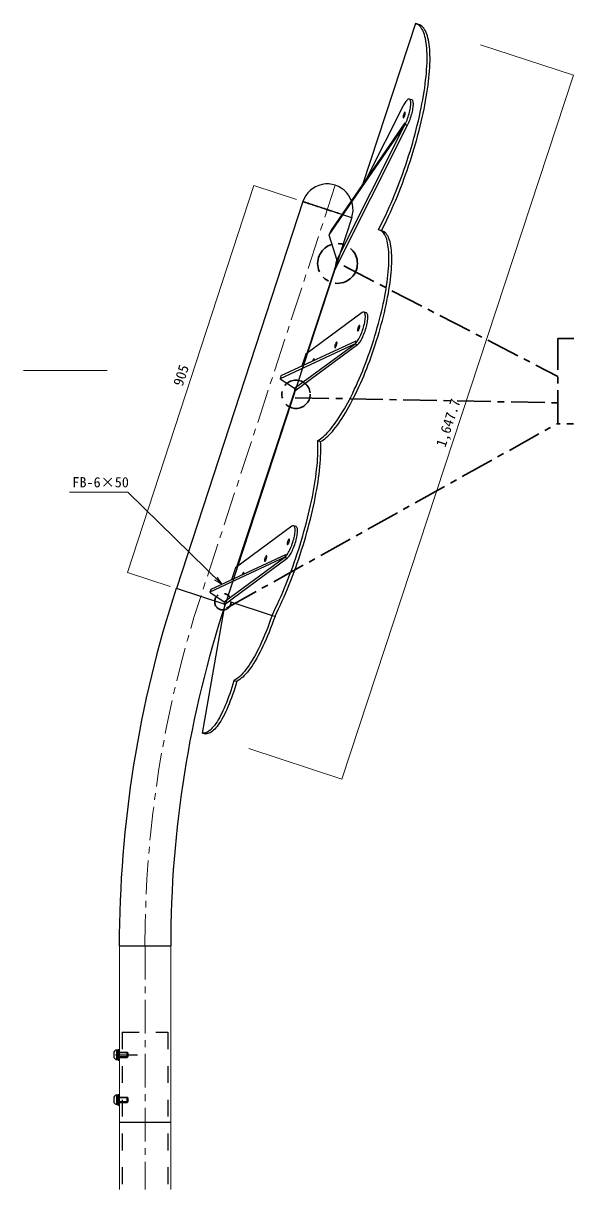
# Model space of a CAD drawing. Header units: millimetres. Extents: x -394 to 524, y 44 to 542.
# Drawn here: x 4.4 to 85.1, y 369.5 to 542.4 of the extents above; entities that cross this region are included whole.
import ezdxf
from ezdxf.enums import TextEntityAlignment as Align

# ---------------------------------------------------------------- set-up
doc = ezdxf.new("R2010")
doc.units = ezdxf.units.MM
doc.linetypes.add('一点鎖1', pattern=[8, 5, -1, 1, -1])
doc.linetypes.add('点線2', pattern=[5, 2.5, -2.5])
doc.layers.add('GR1_01', color=7, linetype='Continuous')
doc.styles.add('ＭＳ ゴシック', font='')
doc.styles.get('ＭＳ ゴシック').set_extended_font_data('ＭＳ ゴシック')

# ---------------------------------------------------------------- blocks, each defined once
blk = doc.blocks.new('BLKF023')
at = {"layer": 'GR1_01', "color": 9, "linetype": 'Continuous', "lineweight": 25}
for p, q in [((17.81, 389.92), (17.81, 389.14)), ((18.25, 390.24), (18.45, 390.24)), ((18.25, 390.24), (18.25, 388.81)), ((18.25, 388.83), (18.25, 390.23)), ((18.25, 389.53), (18.45, 389.64)), ((18.25, 389.41), (18.45, 389.53)), ((18.45, 388.73), (18.45, 390.33)), ((18.45, 390.33), (18.62, 390.33)), ((18.45, 388.81), (18.45, 390.24)), ((18.62, 388.73), (18.62, 390.33)), ((18.62, 389.93), (19.76, 389.93)), ((18.62, 389.13), (19.76, 389.13)), ((19.76, 389.93), (19.92, 389.77)), ((19.76, 389.13), (19.76, 389.93)), ((19.76, 389.13), (19.92, 389.29)), ((19.92, 389.29), (19.92, 389.77)), ((18.25, 388.81), (18.45, 388.81)), ((18.45, 388.73), (18.62, 388.73))]:
    blk.add_line(p, q, dxfattribs=at)
at = {"layer": 'GR1_01', "color": 9, "linetype": 'Continuous', "lineweight": 35}
for p, q in [((18.62, 389.85), (19.84, 389.85)), ((18.62, 389.21), (19.84, 389.21))]:
    blk.add_line(p, q, dxfattribs=at)
at = {"layer": 'GR1_01', "color": 9, "linetype": 'Continuous', "lineweight": 25}
for centre, start, end in [((18.25, 389.76), 90, 160.537), ((18.25, 389.29), 199.463, 270)]:
    blk.add_arc(centre, 0.467, start, end, dxfattribs=at)
blk = doc.blocks.new('BLKF024')
at = {"layer": 'GR1_01', "color": 9, "linetype": 'Continuous', "lineweight": 25}
for p, q in [((17.81, 383.25), (17.81, 382.47)), ((18.25, 383.58), (18.45, 383.58)), ((18.25, 383.58), (18.25, 382.14)), ((18.25, 382.16), (18.25, 383.56)), ((18.25, 382.86), (18.45, 382.98)), ((18.25, 382.75), (18.45, 382.86)), ((18.45, 382.06), (18.45, 383.66)), ((18.45, 383.66), (18.62, 383.66)), ((18.45, 382.14), (18.45, 383.58)), ((18.62, 382.06), (18.62, 383.66)), ((18.62, 383.26), (19.76, 383.26)), ((18.62, 382.46), (19.76, 382.46)), ((19.76, 383.26), (19.92, 383.1)), ((19.76, 382.46), (19.76, 383.26)), ((19.76, 382.46), (19.92, 382.62)), ((19.92, 382.62), (19.92, 383.1)), ((18.25, 382.14), (18.45, 382.14)), ((18.45, 382.06), (18.62, 382.06))]:
    blk.add_line(p, q, dxfattribs=at)
at = {"layer": 'GR1_01', "color": 9, "linetype": 'Continuous', "lineweight": 35}
for p, q in [((18.62, 383.18), (19.84, 383.18)), ((18.62, 382.54), (19.84, 382.54))]:
    blk.add_line(p, q, dxfattribs=at)
at = {"layer": 'GR1_01', "color": 9, "linetype": 'Continuous', "lineweight": 25}
for centre, start, end in [((18.25, 383.09), 90, 160.537), ((18.25, 382.63), 199.463, 270)]:
    blk.add_arc(centre, 0.467, start, end, dxfattribs=at)

msp = doc.modelspace()

# ---------------------------------------------------------------- linework, layer by layer
at = {"layer": 'GR1_01', "color": 3, "linetype": 'Continuous', "lineweight": 25}
for p, q in [((62.54, 542.44), (54.71, 518.63)), ((62.54, 542.44), (63, 542.29)), ((62.71, 542.38), (62.54, 542.44)), ((62.87, 542.29), (62.71, 542.38)), ((63.02, 542.18), (62.87, 542.29)), ((63.17, 542.22), (63, 542.29)), ((63.16, 542.04), (63.02, 542.18)), ((63.29, 541.88), (63.16, 542.04)), ((63.32, 542.13), (63.17, 542.22)), ((63.42, 541.7), (63.29, 541.88)), ((63.47, 542.01), (63.32, 542.13)), ((63.54, 541.5), (63.42, 541.7)), ((63.61, 541.87), (63.47, 542.01)), ((63.65, 541.28), (63.54, 541.5)), ((63.74, 541.71), (63.61, 541.87)), ((63.75, 541.04), (63.65, 541.28)), ((63.87, 541.53), (63.74, 541.71)), ((63.98, 541.33), (63.87, 541.53)), ((64.09, 541.1), (63.98, 541.33)), ((63.84, 540.77), (63.75, 541.04)), ((63.92, 540.49), (63.84, 540.77)), ((63.99, 540.18), (63.92, 540.49)), ((64.06, 539.86), (63.99, 540.18)), ((64.11, 539.51), (64.06, 539.86)), ((64.19, 540.86), (64.09, 541.1)), ((64.15, 539.15), (64.11, 539.51)), ((64.28, 540.59), (64.19, 540.86)), ((64.36, 540.3), (64.28, 540.59)), ((64.43, 539.99), (64.36, 540.3)), ((64.49, 539.67), (64.43, 539.99)), ((64.54, 539.32), (64.49, 539.67)), ((64.19, 538.76), (64.15, 539.15)), ((64.22, 538.36), (64.19, 538.76)), ((64.23, 537.94), (64.22, 538.36)), ((64.24, 537.51), (64.23, 537.94)), ((64.59, 538.95), (64.54, 539.32)), ((64.62, 538.57), (64.59, 538.95)), ((64.65, 538.17), (64.62, 538.57)), ((64.66, 537.75), (64.65, 538.17)), ((64.17, 535.6), (64.2, 536.1)), ((64.2, 536.1), (64.23, 536.58)), ((64.23, 536.58), (64.24, 537.05)), ((64.24, 537.05), (64.24, 537.51)), ((64.63, 535.9), (64.65, 536.38)), ((64.65, 536.38), (64.67, 536.85)), ((64.67, 537.31), (64.66, 537.75)), ((64.67, 536.85), (64.67, 537.31)), ((64.02, 534.01), (64.08, 534.55)), ((64.08, 534.55), (64.13, 535.08)), ((64.13, 535.08), (64.17, 535.6)), ((64.45, 533.81), (64.51, 534.35)), ((64.51, 534.35), (64.56, 534.88)), ((64.56, 534.88), (64.6, 535.4)), ((64.6, 535.4), (64.63, 535.9)), ((63.79, 532.31), (63.88, 532.89)), ((63.88, 532.89), (63.96, 533.46)), ((63.96, 533.46), (64.02, 534.01)), ((64.21, 532.11), (64.3, 532.69)), ((64.3, 532.69), (64.38, 533.26)), ((64.38, 533.26), (64.45, 533.81)), ((61.18, 530.96), (61.08, 530.85)), ((61.27, 531.06), (61.18, 530.96)), ((61.35, 531.13), (61.27, 531.06)), ((61.43, 531.18), (61.35, 531.13)), ((61.51, 531.21), (61.43, 531.18)), ((61.58, 531.22), (61.51, 531.21)), ((61.64, 531.21), (61.58, 531.22)), ((61.99, 531.09), (61.62, 531.21)), ((61.69, 531.17), (61.64, 531.21)), ((61.74, 531.11), (61.69, 531.17)), ((61.78, 531.02), (61.74, 531.11)), ((61.8, 530.92), (61.78, 531.02)), ((61.82, 530.79), (61.8, 530.92)), ((62.01, 531.08), (61.99, 531.09)), ((62.06, 531.05), (62.01, 531.08)), ((62.11, 530.98), (62.06, 531.05)), ((62.14, 530.9), (62.11, 530.98)), ((62.17, 530.8), (62.14, 530.9)), ((63.48, 530.52), (63.59, 531.12)), ((63.59, 531.12), (63.7, 531.72)), ((63.7, 531.72), (63.79, 532.31)), ((63.9, 530.32), (64.01, 530.93)), ((64.01, 530.93), (64.12, 531.53)), ((64.12, 531.53), (64.21, 532.11)), ((60.7, 530.2), (55.32, 519.52)), ((60.79, 530.39), (60.7, 530.2)), ((60.89, 530.56), (60.79, 530.39)), ((60.85, 529.14), (60.81, 529.07)), ((60.89, 529.2), (60.85, 529.14)), ((60.99, 530.71), (60.89, 530.56)), ((60.93, 529.23), (60.89, 529.2)), ((60.96, 529.25), (60.93, 529.23)), ((60.98, 529.25), (60.96, 529.25)), ((61, 529.22), (60.98, 529.25)), ((61.08, 530.85), (60.99, 530.71)), ((61.01, 529.17), (61, 529.22)), ((61.01, 529.1), (61.01, 529.17)), ((61.57, 529.03), (61.64, 529.26)), ((61.64, 529.26), (61.69, 529.49)), ((61.69, 529.49), (61.74, 529.71)), ((61.74, 529.71), (61.77, 529.92)), ((61.77, 529.92), (61.8, 530.12)), ((61.8, 530.12), (61.82, 530.31)), ((61.83, 530.65), (61.82, 530.79)), ((61.82, 530.31), (61.83, 530.49)), ((61.83, 530.49), (61.83, 530.65)), ((61.94, 528.91), (62, 529.14)), ((62, 529.14), (62.06, 529.37)), ((62.06, 529.37), (62.1, 529.59)), ((62.1, 529.59), (62.14, 529.8)), ((62.14, 529.8), (62.17, 530)), ((62.19, 530.67), (62.17, 530.8)), ((62.17, 530), (62.19, 530.19)), ((62.2, 530.53), (62.19, 530.67)), ((62.19, 530.19), (62.2, 530.37)), ((62.2, 530.37), (62.2, 530.53)), ((63.09, 528.65), (63.23, 529.28)), ((63.23, 529.28), (63.36, 529.9)), ((63.36, 529.9), (63.48, 530.52)), ((63.65, 529.09), (63.78, 529.71)), ((63.78, 529.71), (63.9, 530.32)), ((60.98, 527.48), (49.68, 511.08)), ((60.96, 527.69), (50, 511.8)), ((50.84, 507.33), (60.98, 527.48)), ((60.68, 528.7), (60.67, 528.61)), ((60.67, 528.61), (60.67, 528.54)), ((60.67, 528.54), (60.67, 528.48)), ((60.67, 528.48), (60.68, 528.44)), ((60.71, 528.79), (60.68, 528.7)), ((60.68, 528.44), (60.71, 528.43)), ((60.74, 528.89), (60.71, 528.79)), ((60.71, 528.43), (60.73, 528.43)), ((60.73, 528.43), (60.77, 528.46)), ((60.77, 528.98), (60.74, 528.89)), ((60.81, 529.07), (60.77, 528.98)), ((60.77, 528.46), (60.81, 528.51)), ((60.81, 528.51), (60.85, 528.57)), ((60.85, 528.57), (60.89, 528.65)), ((60.89, 528.65), (60.92, 528.74)), ((60.92, 528.74), (60.96, 528.84)), ((60.96, 528.84), (60.98, 528.93)), ((60.96, 527.69), (60.98, 527.48)), ((60.98, 528.93), (61, 529.02)), ((60.98, 527.48), (61.08, 527.67)), ((60.98, 527.48), (61.35, 527.36)), ((61, 529.02), (61.01, 529.1)), ((61.08, 527.67), (61.17, 527.88)), ((61.17, 527.88), (61.26, 528.1)), ((61.26, 528.1), (61.35, 528.33)), ((61.35, 528.33), (61.43, 528.56)), ((61.35, 527.36), (61.44, 527.55)), ((61.43, 528.56), (61.5, 528.79)), ((61.44, 527.55), (61.54, 527.76)), ((61.5, 528.79), (61.57, 529.03)), ((61.54, 527.76), (61.63, 527.98)), ((61.63, 527.98), (61.71, 528.21)), ((61.71, 528.21), (61.79, 528.44)), ((61.79, 528.44), (61.87, 528.67)), ((61.87, 528.67), (61.94, 528.91)), ((62.79, 527.37), (62.94, 528.01)), ((62.94, 528.01), (63.09, 528.65)), ((63.21, 527.18), (63.36, 527.82)), ((63.36, 527.82), (63.51, 528.46)), ((63.51, 528.46), (63.65, 529.09)), ((50.46, 505.72), (61.35, 527.36)), ((62.28, 525.42), (62.46, 526.07)), ((62.46, 526.07), (62.63, 526.72)), ((62.63, 526.72), (62.79, 527.37)), ((62.7, 525.23), (62.87, 525.89)), ((62.87, 525.89), (63.04, 526.54)), ((63.04, 526.54), (63.21, 527.18)), ((61.71, 523.45), (61.91, 524.1)), ((61.91, 524.1), (62.1, 524.76)), ((62.1, 524.76), (62.28, 525.42)), ((62.32, 523.93), (62.51, 524.58)), ((62.51, 524.58), (62.7, 525.23)), ((61.29, 522.13), (61.5, 522.79)), ((61.5, 522.79), (61.71, 523.45)), ((61.71, 521.96), (61.92, 522.61)), ((61.92, 522.61), (62.12, 523.27)), ((62.12, 523.27), (62.32, 523.93)), ((60.63, 520.17), (60.85, 520.82)), ((60.85, 520.82), (61.08, 521.48)), ((61.04, 520.01), (61.27, 520.65)), ((61.08, 521.48), (61.29, 522.13)), ((61.27, 520.65), (61.49, 521.3)), ((61.49, 521.3), (61.71, 521.96)), ((59.91, 518.25), (60.16, 518.89)), ((60.16, 518.89), (60.39, 519.53)), ((60.39, 519.53), (60.63, 520.17)), ((60.58, 518.72), (60.81, 519.36)), ((60.81, 519.36), (61.04, 520.01)), ((59.42, 517), (59.67, 517.62)), ((59.67, 517.62), (59.91, 518.25)), ((59.84, 516.84), (60.09, 517.46)), ((60.09, 517.46), (60.33, 518.09)), ((60.33, 518.09), (60.58, 518.72)), ((45.83, 516.01), (45.83, 516.01)), ((45.85, 516.01), (45.83, 516.01)), ((45.83, 516.01), (45.85, 516.01)), ((45.83, 516.01), (45.83, 516.01)), ((45.89, 515.99), (45.85, 516.01)), ((45.85, 516.01), (45.9, 515.99)), ((45.96, 515.97), (45.89, 515.99)), ((45.9, 515.99), (45.97, 515.97)), ((46.04, 515.94), (45.96, 515.97)), ((45.97, 515.97), (46.06, 515.94)), ((46.15, 515.91), (46.04, 515.94)), ((46.06, 515.94), (46.17, 515.9)), ((46.28, 515.87), (46.15, 515.91)), ((46.17, 515.9), (46.3, 515.86)), ((46.43, 515.82), (46.28, 515.87)), ((46.3, 515.86), (46.45, 515.81)), ((46.59, 515.76), (46.43, 515.82)), ((46.45, 515.81), (46.62, 515.75)), ((46.78, 515.7), (46.59, 515.76)), ((46.62, 515.75), (46.81, 515.69)), ((46.81, 515.69), (47.01, 515.62)), ((47.19, 515.56), (46.98, 515.64)), ((47.01, 515.62), (47.23, 515.55)), ((47.42, 515.49), (47.19, 515.56)), ((47.23, 515.55), (47.46, 515.48)), ((47.67, 515.41), (47.42, 515.49)), ((47.46, 515.48), (47.71, 515.4)), ((47.92, 515.33), (47.67, 515.41)), ((47.71, 515.4), (47.96, 515.31)), ((48.18, 515.24), (47.92, 515.33)), ((47.96, 515.31), (48.23, 515.22)), ((58.64, 515.18), (58.9, 515.78)), ((58.9, 515.78), (59.16, 516.38)), ((59.07, 515.03), (59.33, 515.62)), ((59.16, 516.38), (59.42, 517)), ((59.33, 515.62), (59.58, 516.23)), ((59.58, 516.23), (59.84, 516.84)), ((48.45, 515.15), (48.18, 515.24)), ((48.23, 515.22), (48.5, 515.13)), ((48.73, 515.06), (48.45, 515.15)), ((48.5, 515.13), (48.78, 515.04)), ((49.01, 514.97), (48.73, 515.06)), ((48.78, 515.04), (49.06, 514.95)), ((49.3, 514.87), (49.01, 514.97)), ((49.06, 514.95), (49.34, 514.86)), ((49.58, 514.78), (49.3, 514.87)), ((49.34, 514.86), (49.63, 514.76)), ((49.87, 514.68), (49.58, 514.78)), ((49.63, 514.76), (49.91, 514.67)), ((50.15, 514.59), (49.87, 514.68)), ((49.91, 514.67), (50.2, 514.58)), ((50.43, 514.5), (50.15, 514.59)), ((50.2, 514.58), (50.47, 514.49)), ((50.7, 514.41), (50.43, 514.5)), ((50.47, 514.49), (50.74, 514.4)), ((50.96, 514.33), (50.7, 514.41)), ((50.74, 514.4), (51, 514.31)), ((51.21, 514.24), (50.96, 514.33)), ((51, 514.31), (51.26, 514.23)), ((51.46, 514.16), (51.21, 514.24)), ((51.26, 514.23), (51.5, 514.15)), ((51.6, 514.12), (51.46, 514.16)), ((51.5, 514.15), (51.6, 514.12)), ((57.84, 513.45), (58.11, 514.02)), ((58.11, 514.02), (58.38, 514.59)), ((58.27, 513.31), (58.54, 513.87)), ((58.38, 514.59), (58.64, 515.18)), ((58.54, 513.87), (58.8, 514.45)), ((58.8, 514.45), (59.07, 515.03)), ((57.03, 511.83), (57.3, 512.36)), ((57.19, 511.79), (57.03, 511.83)), ((57.3, 512.36), (57.57, 512.9)), ((57.46, 511.7), (57.73, 512.22)), ((57.57, 512.9), (57.84, 513.45)), ((57.73, 512.22), (58, 512.76)), ((58, 512.76), (58.27, 513.31)), ((50, 511.8), (49.68, 511.08)), ((49.68, 511.08), (50.84, 507.33)), ((57.61, 511.66), (57.18, 511.8)), ((57.34, 511.73), (57.19, 511.79)), ((57.48, 511.65), (57.34, 511.73)), ((57.61, 511.54), (57.48, 511.65)), ((57.61, 511.65), (57.61, 511.66)), ((57.77, 511.59), (57.61, 511.65)), ((57.74, 511.41), (57.61, 511.54)), ((57.86, 511.26), (57.74, 511.41)), ((57.91, 511.51), (57.77, 511.59)), ((57.97, 511.08), (57.86, 511.26)), ((58.04, 511.4), (57.91, 511.51)), ((58.07, 510.89), (57.97, 511.08)), ((58.17, 511.27), (58.04, 511.4)), ((58.16, 510.67), (58.07, 510.89)), ((58.25, 510.43), (58.16, 510.67)), ((58.29, 511.11), (58.17, 511.27)), ((58.32, 510.17), (58.25, 510.43)), ((58.4, 510.94), (58.29, 511.11)), ((58.39, 509.89), (58.32, 510.17)), ((58.5, 510.74), (58.4, 510.94)), ((58.59, 510.53), (58.5, 510.74)), ((58.67, 510.29), (58.59, 510.53)), ((58.75, 510.03), (58.67, 510.29)), ((58.44, 509.59), (58.39, 509.89)), ((58.49, 509.27), (58.44, 509.59)), ((58.53, 508.94), (58.49, 509.27)), ((58.56, 508.58), (58.53, 508.94)), ((58.58, 508.2), (58.56, 508.58)), ((58.81, 509.75), (58.75, 510.03)), ((58.87, 509.45), (58.81, 509.75)), ((58.92, 509.13), (58.87, 509.45)), ((58.96, 508.79), (58.92, 509.13)), ((58.98, 508.44), (58.96, 508.79)), ((59, 508.06), (58.98, 508.44)), ((58.56, 506.54), (58.58, 506.98)), ((58.58, 507.81), (58.58, 508.2)), ((58.58, 507.4), (58.58, 507.81)), ((58.58, 506.98), (58.58, 507.4)), ((58.98, 506.4), (59, 506.84)), ((59.01, 507.67), (59, 508.06)), ((59, 506.84), (59.01, 507.26)), ((59.01, 507.26), (59.01, 507.67)), ((50.46, 505.72), (46.45, 493.54)), ((46.45, 493.54), (50.46, 505.72)), ((46.45, 493.54), (50.46, 505.72)), ((58.39, 504.63), (58.44, 505.13)), ((58.44, 505.13), (58.49, 505.61)), ((58.49, 505.61), (58.53, 506.08)), ((58.53, 506.08), (58.56, 506.54)), ((58.81, 504.49), (58.87, 504.99)), ((58.87, 504.99), (58.92, 505.47)), ((58.92, 505.47), (58.96, 505.94)), ((58.96, 505.94), (58.98, 506.4)), ((58.16, 503.07), (58.24, 503.6)), ((58.24, 503.6), (58.32, 504.12)), ((58.32, 504.12), (58.39, 504.63)), ((58.59, 502.93), (58.67, 503.46)), ((58.67, 503.46), (58.75, 503.98)), ((58.75, 503.98), (58.81, 504.49)), ((57.86, 501.42), (57.97, 501.97)), ((57.97, 501.97), (58.07, 502.53)), ((58.07, 502.53), (58.16, 503.07)), ((58.28, 501.27), (58.39, 501.83)), ((58.39, 501.83), (58.5, 502.39)), ((58.5, 502.39), (58.59, 502.93)), ((57.48, 499.69), (57.61, 500.27)), ((57.61, 500.27), (57.74, 500.85)), ((57.74, 500.85), (57.86, 501.42)), ((57.9, 499.55), (58.04, 500.13)), ((58.04, 500.13), (58.17, 500.71)), ((58.17, 500.71), (58.28, 501.27)), ((54.62, 499.55), (46.26, 493.39)), ((54.7, 499.6), (54.62, 499.55)), ((54.77, 499.63), (54.7, 499.6)), ((54.84, 499.63), (54.77, 499.63)), ((54.9, 499.61), (54.84, 499.63)), ((55.24, 499.5), (54.88, 499.62)), ((54.95, 499.57), (54.9, 499.61)), ((54.94, 497.87), (54.99, 498.09)), ((55, 499.51), (54.95, 499.57)), ((54.99, 498.09), (55.02, 498.31)), ((55.03, 499.42), (55, 499.51)), ((55.02, 498.31), (55.05, 498.51)), ((55.06, 499.32), (55.03, 499.42)), ((55.05, 498.51), (55.07, 498.7)), ((55.08, 499.19), (55.06, 499.32)), ((55.07, 498.7), (55.09, 498.88)), ((55.09, 499.05), (55.08, 499.19)), ((55.09, 498.88), (55.09, 499.05)), ((55.27, 499.49), (55.24, 499.5)), ((55.32, 499.45), (55.27, 499.49)), ((55.37, 499.39), (55.32, 499.45)), ((55.35, 497.97), (55.39, 498.19)), ((55.4, 499.3), (55.37, 499.39)), ((55.39, 498.19), (55.42, 498.39)), ((55.43, 499.2), (55.4, 499.3)), ((55.42, 498.39), (55.44, 498.58)), ((55.45, 499.07), (55.43, 499.2)), ((55.44, 498.58), (55.45, 498.76)), ((55.45, 498.92), (55.45, 499.07)), ((55.45, 498.76), (55.45, 498.92)), ((57.02, 497.93), (57.18, 498.52)), ((57.18, 498.52), (57.33, 499.11)), ((57.33, 499.11), (57.48, 499.69)), ((57.45, 497.78), (57.61, 498.38)), ((57.61, 498.38), (57.76, 498.97)), ((57.76, 498.97), (57.9, 499.55)), ((53.93, 497.02), (53.92, 496.95)), ((53.92, 496.95), (53.93, 496.89)), ((53.94, 497.11), (53.93, 497.02)), ((53.93, 496.89), (53.94, 496.85)), ((53.96, 497.2), (53.94, 497.11)), ((53.94, 496.85), (53.96, 496.84)), ((53.99, 497.3), (53.96, 497.2)), ((53.96, 496.84), (53.99, 496.84)), ((54.03, 497.39), (53.99, 497.3)), ((53.99, 496.84), (54.02, 496.87)), ((54.02, 496.87), (54.06, 496.92)), ((54.06, 497.48), (54.03, 497.39)), ((54.1, 497.55), (54.06, 497.48)), ((54.06, 496.92), (54.1, 496.98)), ((54.14, 497.61), (54.1, 497.55)), ((54.1, 496.98), (54.14, 497.06)), ((54.18, 497.65), (54.14, 497.61)), ((54.14, 497.06), (54.18, 497.15)), ((54.21, 497.66), (54.18, 497.65)), ((54.18, 497.15), (54.21, 497.25)), ((54.24, 497.66), (54.21, 497.66)), ((54.21, 497.25), (54.24, 497.34)), ((54.26, 497.63), (54.24, 497.66)), ((54.24, 497.34), (54.26, 497.44)), ((54.26, 497.58), (54.26, 497.63)), ((54.26, 497.52), (54.26, 497.58)), ((54.26, 497.44), (54.26, 497.52)), ((54.32, 496.06), (54.41, 496.27)), ((54.41, 496.27), (54.51, 496.49)), ((54.51, 496.49), (54.59, 496.71)), ((54.59, 496.71), (54.67, 496.94)), ((54.67, 496.94), (54.75, 497.18)), ((54.75, 497.18), (54.82, 497.41)), ((54.78, 496.15), (54.87, 496.37)), ((54.82, 497.41), (54.88, 497.64)), ((54.87, 496.37), (54.96, 496.59)), ((54.88, 497.64), (54.94, 497.87)), ((54.96, 496.59), (55.04, 496.82)), ((55.04, 496.82), (55.12, 497.06)), ((55.12, 497.06), (55.19, 497.29)), ((55.19, 497.29), (55.25, 497.52)), ((55.25, 497.52), (55.31, 497.75)), ((55.31, 497.75), (55.35, 497.97)), ((56.51, 496.13), (56.69, 496.73)), ((56.69, 496.73), (56.86, 497.33)), ((56.86, 497.33), (57.02, 497.93)), ((56.94, 495.99), (57.12, 496.59)), ((57.12, 496.59), (57.29, 497.19)), ((57.29, 497.19), (57.45, 497.78)), ((53.57, 494.95), (42.44, 489.76)), ((53.65, 495.32), (42.58, 490.16)), ((44.59, 488.34), (53.57, 494.95)), ((44.62, 487.97), (53.94, 494.83)), ((50.56, 494.62), (50.55, 494.53)), ((50.58, 494.71), (50.56, 494.62)), ((50.61, 494.81), (50.58, 494.71)), ((50.65, 494.9), (50.61, 494.81)), ((50.69, 494.99), (50.65, 494.9)), ((50.73, 495.06), (50.69, 494.99)), ((50.72, 494.5), (50.76, 494.58)), ((50.76, 495.12), (50.73, 495.06)), ((50.8, 495.16), (50.76, 495.12)), ((50.76, 494.58), (50.8, 494.67)), ((50.83, 495.17), (50.8, 495.16)), ((50.8, 494.67), (50.83, 494.76)), ((50.86, 495.17), (50.83, 495.17)), ((50.83, 494.76), (50.86, 494.86)), ((50.88, 495.14), (50.86, 495.17)), ((50.86, 494.86), (50.88, 494.95)), ((50.89, 495.09), (50.88, 495.14)), ((50.88, 494.95), (50.89, 495.03)), ((50.89, 495.03), (50.89, 495.09)), ((53.65, 495.32), (53.57, 494.95)), ((53.57, 494.95), (53.66, 495.02)), ((53.57, 494.95), (53.94, 494.83)), ((53.66, 495.02), (53.74, 495.11)), ((53.74, 495.11), (53.84, 495.23)), ((53.84, 495.23), (53.93, 495.36)), ((53.93, 495.36), (54.03, 495.51)), ((53.94, 494.83), (54.02, 494.9)), ((54.02, 494.9), (54.11, 494.99)), ((54.03, 495.51), (54.13, 495.68)), ((54.11, 494.99), (54.2, 495.11)), ((54.13, 495.68), (54.22, 495.87)), ((54.2, 495.11), (54.3, 495.24)), ((54.22, 495.87), (54.32, 496.06)), ((54.3, 495.24), (54.4, 495.39)), ((54.4, 495.39), (54.49, 495.56)), ((54.49, 495.56), (54.59, 495.75)), ((54.59, 495.75), (54.69, 495.94)), ((54.69, 495.94), (54.78, 496.15)), ((55.93, 494.34), (56.13, 494.94)), ((56.13, 494.94), (56.32, 495.54)), ((56.32, 495.54), (56.51, 496.13)), ((56.36, 494.2), (56.56, 494.8)), ((56.56, 494.8), (56.75, 495.4)), ((56.75, 495.4), (56.94, 495.99)), ((46.26, 493.39), (45.67, 491.6)), ((50.55, 494.53), (50.54, 494.46)), ((50.54, 494.46), (50.55, 494.4)), ((50.55, 494.4), (50.56, 494.37)), ((50.56, 494.37), (50.58, 494.35)), ((50.58, 494.35), (50.61, 494.35)), ((50.61, 494.35), (50.65, 494.38)), ((50.65, 494.38), (50.68, 494.43)), ((50.68, 494.43), (50.72, 494.5)), ((55.31, 492.57), (55.52, 493.16)), ((55.52, 493.16), (55.73, 493.75)), ((55.73, 493.75), (55.93, 494.34)), ((55.74, 492.43), (55.95, 493.02)), ((55.95, 493.02), (56.16, 493.61)), ((56.16, 493.61), (56.36, 494.2)), ((47.27, 492.41), (47.24, 492.33)), ((47.31, 492.5), (47.27, 492.41)), ((47.35, 492.57), (47.31, 492.5)), ((47.39, 492.63), (47.35, 492.57)), ((47.42, 492.67), (47.39, 492.63)), ((47.45, 492.68), (47.42, 492.67)), ((47.48, 492.68), (47.45, 492.68)), ((47.5, 492.65), (47.48, 492.68)), ((47.51, 492.6), (47.5, 492.65)), ((47.5, 492.46), (47.51, 492.54)), ((47.5, 492.45), (47.5, 492.46)), ((47.51, 492.54), (47.51, 492.6)), ((54.64, 490.85), (54.87, 491.42)), ((54.87, 491.42), (55.09, 491.99)), ((55.07, 490.71), (55.29, 491.28)), ((55.09, 491.99), (55.31, 492.57)), ((55.29, 491.28), (55.52, 491.85)), ((55.52, 491.85), (55.74, 492.43)), ((42.58, 490.16), (42.44, 489.76)), ((42.44, 489.76), (44.59, 488.34)), ((53.94, 489.2), (54.17, 489.74)), ((54.17, 489.74), (54.41, 490.29)), ((54.37, 489.06), (54.6, 489.6)), ((54.41, 490.29), (54.64, 490.85)), ((54.6, 489.6), (54.84, 490.15)), ((54.84, 490.15), (55.07, 490.71)), ((44.62, 487.97), (36.03, 461.87)), ((36.03, 461.87), (44.62, 487.97)), ((36.03, 461.87), (44.62, 487.97)), ((52.96, 487.14), (53.21, 487.63)), ((53.21, 487.63), (53.45, 488.14)), ((53.45, 488.14), (53.7, 488.67)), ((53.64, 487.49), (53.88, 488)), ((53.7, 488.67), (53.94, 489.2)), ((53.88, 488), (54.12, 488.53)), ((54.12, 488.53), (54.37, 489.06)), ((52.22, 485.72), (52.47, 486.18)), ((52.47, 486.18), (52.72, 486.65)), ((52.65, 485.58), (52.9, 486.04)), ((52.72, 486.65), (52.96, 487.14)), ((52.9, 486.04), (53.14, 486.51)), ((53.14, 486.51), (53.39, 487)), ((53.39, 487), (53.64, 487.49)), ((51.22, 484.06), (51.47, 484.45)), ((51.47, 484.45), (51.72, 484.86)), ((51.65, 483.91), (51.9, 484.31)), ((51.72, 484.86), (51.97, 485.28)), ((51.9, 484.31), (52.15, 484.72)), ((51.97, 485.28), (52.22, 485.72)), ((52.15, 484.72), (52.4, 485.14)), ((52.4, 485.14), (52.65, 485.58)), ((50, 482.36), (50.24, 482.66)), ((50.24, 482.66), (50.48, 482.98)), ((50.43, 482.22), (50.67, 482.52)), ((50.48, 482.98), (50.73, 483.32)), ((50.67, 482.52), (50.91, 482.84)), ((50.73, 483.32), (50.97, 483.68)), ((50.91, 482.84), (51.16, 483.18)), ((50.97, 483.68), (51.22, 484.06)), ((51.16, 483.18), (51.4, 483.54)), ((51.4, 483.54), (51.65, 483.91)), ((48.03, 480.6), (48.23, 480.71)), ((48.23, 480.71), (48.43, 480.84)), ((48.43, 480.84), (48.64, 481)), ((48.64, 481), (48.86, 481.17)), ((48.86, 481.17), (49.08, 481.37)), ((48.86, 480.7), (49.07, 480.85)), ((49.07, 480.85), (49.29, 481.03)), ((49.08, 481.37), (49.31, 481.59)), ((49.29, 481.03), (49.51, 481.23)), ((49.31, 481.59), (49.54, 481.82)), ((49.51, 481.23), (49.73, 481.44)), ((49.54, 481.82), (49.77, 482.08)), ((49.73, 481.44), (49.96, 481.68)), ((49.77, 482.08), (50, 482.36)), ((49.96, 481.68), (50.2, 481.94)), ((50.2, 481.94), (50.43, 482.22)), ((48.03, 480.6), (48.45, 480.46)), ((48.05, 480.19), (48.03, 480.6)), ((48.06, 479.76), (48.05, 480.19)), ((48.05, 478.85), (48.06, 479.31)), ((48.06, 479.31), (48.06, 479.76)), ((48.45, 480.46), (48.65, 480.57)), ((48.47, 480.05), (48.45, 480.46)), ((48.48, 479.62), (48.47, 480.05)), ((48.48, 479.17), (48.48, 479.62)), ((48.48, 478.71), (48.48, 479.17)), ((48.65, 480.57), (48.86, 480.7)), ((47.92, 476.84), (47.97, 477.37)), ((47.97, 477.37), (48, 477.88)), ((48, 477.88), (48.03, 478.37)), ((48.03, 478.37), (48.05, 478.85)), ((48.39, 477.23), (48.43, 477.74)), ((48.43, 477.74), (48.46, 478.23)), ((48.46, 478.23), (48.48, 478.71)), ((47.73, 475.2), (47.8, 475.76)), ((47.8, 475.76), (47.86, 476.31)), ((47.86, 476.31), (47.92, 476.84)), ((48.16, 475.06), (48.23, 475.62)), ((48.23, 475.62), (48.29, 476.17)), ((48.29, 476.17), (48.35, 476.71)), ((48.35, 476.71), (48.39, 477.23)), ((47.45, 473.45), (47.55, 474.04)), ((47.55, 474.04), (47.64, 474.62)), ((47.64, 474.62), (47.73, 475.2)), ((47.88, 473.32), (47.98, 473.91)), ((47.98, 473.91), (48.07, 474.49)), ((48.07, 474.49), (48.16, 475.06)), ((47.1, 471.61), (47.23, 472.23)), ((47.23, 472.23), (47.34, 472.85)), ((47.34, 472.85), (47.45, 473.45)), ((47.53, 471.49), (47.66, 472.11)), ((47.66, 472.11), (47.77, 472.72)), ((47.77, 472.72), (47.88, 473.32)), ((46.67, 469.72), (46.82, 470.36)), ((46.82, 470.36), (46.97, 470.99)), ((46.97, 470.99), (47.1, 471.61)), ((47.25, 470.23), (47.4, 470.86)), ((47.4, 470.86), (47.53, 471.49)), ((46.35, 468.43), (46.51, 469.07)), ((46.51, 469.07), (46.67, 469.72)), ((46.78, 468.3), (46.95, 468.95)), ((46.95, 468.95), (47.1, 469.59)), ((47.1, 469.59), (47.25, 470.23)), ((44.2, 467.89), (35.84, 461.73)), ((44.28, 467.94), (44.2, 467.89)), ((44.35, 467.96), (44.28, 467.94)), ((44.42, 467.97), (44.35, 467.96)), ((44.48, 467.95), (44.42, 467.97)), ((44.82, 467.84), (44.46, 467.96)), ((44.54, 467.91), (44.48, 467.95)), ((44.58, 467.84), (44.54, 467.91)), ((44.62, 467.76), (44.58, 467.84)), ((44.64, 467.65), (44.62, 467.76)), ((44.66, 467.53), (44.64, 467.65)), ((44.64, 466.85), (44.66, 467.04)), ((44.67, 467.38), (44.66, 467.53)), ((44.66, 467.04), (44.67, 467.22)), ((44.67, 467.22), (44.67, 467.38)), ((44.85, 467.83), (44.82, 467.84)), ((44.9, 467.79), (44.85, 467.83)), ((44.95, 467.72), (44.9, 467.79)), ((44.98, 467.64), (44.95, 467.72)), ((45.01, 467.53), (44.98, 467.64)), ((45, 466.73), (45.02, 466.92)), ((45.03, 467.41), (45.01, 467.53)), ((45.02, 466.92), (45.03, 467.1)), ((45.04, 467.26), (45.03, 467.41)), ((45.03, 467.1), (45.04, 467.26)), ((45.81, 466.46), (45.99, 467.12)), ((45.99, 467.12), (46.17, 467.77)), ((46.17, 467.77), (46.35, 468.43)), ((46.24, 466.34), (46.43, 467)), ((46.43, 467), (46.61, 467.65)), ((46.61, 467.65), (46.78, 468.3)), ((43.51, 465.36), (43.5, 465.29)), ((43.5, 465.29), (43.51, 465.23)), ((43.52, 465.44), (43.51, 465.36)), ((43.51, 465.23), (43.52, 465.19)), ((43.54, 465.54), (43.52, 465.44)), ((43.52, 465.19), (43.54, 465.17)), ((43.57, 465.63), (43.54, 465.54)), ((43.54, 465.17), (43.57, 465.18)), ((43.61, 465.73), (43.57, 465.63)), ((43.57, 465.18), (43.61, 465.21)), ((43.65, 465.81), (43.61, 465.73)), ((43.61, 465.21), (43.65, 465.25)), ((43.69, 465.89), (43.65, 465.81)), ((43.65, 465.25), (43.68, 465.32)), ((43.68, 465.32), (43.72, 465.4)), ((43.73, 465.94), (43.69, 465.89)), ((43.72, 465.4), (43.76, 465.49)), ((43.76, 465.98), (43.73, 465.94)), ((43.79, 466), (43.76, 465.98)), ((43.76, 465.49), (43.79, 465.59)), ((43.82, 465.99), (43.79, 466)), ((43.79, 465.59), (43.82, 465.68)), ((43.84, 465.97), (43.82, 465.99)), ((43.82, 465.68), (43.84, 465.77)), ((43.85, 465.92), (43.84, 465.97)), ((43.84, 465.77), (43.85, 465.85)), ((43.85, 465.85), (43.85, 465.92)), ((44.17, 465.05), (44.26, 465.28)), ((44.26, 465.28), (44.33, 465.51)), ((44.33, 465.51), (44.4, 465.75)), ((44.4, 465.75), (44.46, 465.98)), ((44.46, 465.98), (44.52, 466.21)), ((44.52, 466.21), (44.57, 466.43)), ((44.54, 464.93), (44.62, 465.16)), ((44.57, 466.43), (44.61, 466.65)), ((44.61, 466.65), (44.64, 466.85)), ((44.62, 465.16), (44.7, 465.39)), ((44.7, 465.39), (44.77, 465.63)), ((44.77, 465.63), (44.83, 465.86)), ((44.83, 465.86), (44.89, 466.09)), ((44.89, 466.09), (44.93, 466.31)), ((44.93, 466.31), (44.97, 466.52)), ((44.97, 466.52), (45, 466.73)), ((45.21, 464.49), (45.41, 465.15)), ((45.41, 465.15), (45.61, 465.81)), ((45.61, 465.81), (45.81, 466.46)), ((45.85, 465.03), (46.05, 465.69)), ((46.05, 465.69), (46.24, 466.34)), ((43.24, 463.65), (32.17, 458.5)), ((40.35, 463.46), (40.31, 463.4)), ((40.38, 463.49), (40.35, 463.46)), ((40.41, 463.51), (40.38, 463.49)), ((40.44, 463.5), (40.41, 463.51)), ((40.46, 463.48), (40.44, 463.5)), ((40.47, 463.43), (40.46, 463.48)), ((40.47, 463.36), (40.47, 463.43)), ((43.24, 463.65), (43.15, 463.29)), ((43.24, 463.36), (43.33, 463.45)), ((43.33, 463.45), (43.42, 463.57)), ((43.42, 463.57), (43.51, 463.7)), ((43.51, 463.7), (43.61, 463.85)), ((43.61, 463.85), (43.71, 464.02)), ((43.69, 463.33), (43.79, 463.44)), ((43.71, 464.02), (43.81, 464.2)), ((43.79, 463.44), (43.88, 463.58)), ((43.81, 464.2), (43.9, 464.4)), ((43.88, 463.58), (43.98, 463.73)), ((43.9, 464.4), (44, 464.61)), ((43.98, 463.73), (44.08, 463.9)), ((44, 464.61), (44.09, 464.83)), ((44.08, 463.9), (44.17, 464.08)), ((44.09, 464.83), (44.17, 465.05)), ((44.17, 464.08), (44.27, 464.28)), ((44.27, 464.28), (44.36, 464.49)), ((44.36, 464.49), (44.45, 464.7)), ((44.45, 464.7), (44.54, 464.93)), ((44.77, 463.18), (44.99, 463.84)), ((44.99, 463.84), (45.21, 464.49)), ((45.21, 463.07), (45.43, 463.72)), ((45.43, 463.72), (45.64, 464.38)), ((45.64, 464.38), (45.85, 465.03)), ((43.15, 463.29), (32.02, 458.1)), ((34.18, 456.67), (43.15, 463.29)), ((34.2, 456.3), (43.52, 463.16)), ((35.84, 461.73), (35.25, 459.93)), ((40.13, 462.87), (40.12, 462.8)), ((40.12, 462.8), (40.13, 462.74)), ((40.14, 462.96), (40.13, 462.87)), ((40.13, 462.74), (40.14, 462.7)), ((40.17, 463.05), (40.14, 462.96)), ((40.14, 462.7), (40.16, 462.69)), ((40.16, 462.69), (40.19, 462.69)), ((40.19, 463.15), (40.17, 463.05)), ((40.23, 463.24), (40.19, 463.15)), ((40.19, 462.69), (40.23, 462.72)), ((40.27, 463.32), (40.23, 463.24)), ((40.23, 462.72), (40.27, 462.77)), ((40.31, 463.4), (40.27, 463.32)), ((40.27, 462.77), (40.31, 462.83)), ((40.31, 462.83), (40.34, 462.91)), ((40.34, 462.91), (40.38, 463)), ((40.38, 463), (40.41, 463.1)), ((40.41, 463.1), (40.44, 463.19)), ((40.44, 463.19), (40.46, 463.28)), ((40.46, 463.28), (40.47, 463.36)), ((43.15, 463.29), (43.24, 463.36)), ((43.15, 463.29), (43.52, 463.16)), ((43.52, 463.16), (43.6, 463.24)), ((43.6, 463.24), (43.69, 463.33)), ((44.08, 461.24), (44.32, 461.89)), ((44.32, 461.89), (44.55, 462.53)), ((44.52, 461.13), (44.76, 461.77)), ((44.55, 462.53), (44.77, 463.18)), ((44.76, 461.77), (44.98, 462.42)), ((44.98, 462.42), (45.21, 463.07)), ((36.85, 460.75), (36.82, 460.66)), ((36.89, 460.84), (36.85, 460.75)), ((36.93, 460.91), (36.89, 460.84)), ((36.97, 460.97), (36.93, 460.91)), ((37, 461), (36.97, 460.97)), ((37.04, 461.02), (37, 461)), ((37.06, 461.02), (37.04, 461.02)), ((37.08, 460.99), (37.06, 461.02)), ((37.09, 460.94), (37.08, 460.99)), ((37.08, 460.79), (37.09, 460.87)), ((37.08, 460.79), (37.08, 460.79)), ((37.09, 460.87), (37.09, 460.94)), ((43.35, 459.35), (43.6, 459.97)), ((43.6, 459.97), (43.84, 460.61)), ((43.84, 460.61), (44.08, 461.24)), ((44.04, 459.86), (44.28, 460.49)), ((44.28, 460.49), (44.52, 461.13)), ((32.17, 458.5), (32.02, 458.1)), ((42.84, 458.12), (43.1, 458.73)), ((43.1, 458.73), (43.35, 459.35)), ((43.28, 458.01), (43.54, 458.62)), ((43.54, 458.62), (43.79, 459.24)), ((43.79, 459.24), (44.04, 459.86)), ((32.02, 458.1), (34.18, 456.67)), ((34.84, 456.78), (41.25, 454.67)), ((42.06, 456.35), (42.32, 456.93)), ((42.32, 456.93), (42.59, 457.52)), ((42.5, 456.23), (42.77, 456.82)), ((42.59, 457.52), (42.84, 458.12)), ((42.77, 456.82), (43.03, 457.41)), ((43.03, 457.41), (43.28, 458.01)), ((30.96, 437.19), (34.31, 456.38)), ((41.25, 454.67), (41.52, 455.22)), ((41.52, 455.22), (41.79, 455.77)), ((41.7, 454.56), (41.97, 455.1)), ((41.79, 455.77), (42.06, 456.35)), ((41.97, 455.1), (42.23, 455.66)), ((42.23, 455.66), (42.5, 456.23)), ((40.83, 453.45), (40.61, 452.87)), ((41.05, 454.05), (40.83, 453.45)), ((41.26, 453.35), (41.04, 452.77)), ((41.26, 454.67), (41.05, 454.05)), ((41.25, 454.67), (41.26, 454.67)), ((41.25, 454.67), (41.7, 454.56)), ((41.26, 454.67), (41.7, 454.56)), ((41.48, 453.95), (41.26, 453.35)), ((41.7, 454.56), (41.48, 453.95)), ((40.16, 451.75), (39.93, 451.22)), ((40.39, 452.3), (40.16, 451.75)), ((40.6, 451.65), (40.37, 451.12)), ((40.61, 452.87), (40.39, 452.3)), ((40.82, 452.2), (40.6, 451.65)), ((41.04, 452.77), (40.82, 452.2)), ((39.25, 449.73), (39.01, 449.27)), ((39.48, 450.21), (39.25, 449.73)), ((39.68, 449.64), (39.45, 449.18)), ((39.71, 450.7), (39.48, 450.21)), ((39.91, 450.11), (39.68, 449.64)), ((39.93, 451.22), (39.71, 450.7)), ((40.14, 450.61), (39.91, 450.11)), ((40.37, 451.12), (40.14, 450.61)), ((38.32, 448.01), (38.08, 447.63)), ((38.55, 448.41), (38.32, 448.01)), ((38.75, 447.92), (38.52, 447.55)), ((38.78, 448.83), (38.55, 448.41)), ((38.99, 448.32), (38.75, 447.92)), ((39.01, 449.27), (38.78, 448.83)), ((39.22, 448.74), (38.99, 448.32)), ((39.45, 449.18), (39.22, 448.74)), ((37.16, 446.34), (36.93, 446.08)), ((37.39, 446.63), (37.16, 446.34)), ((37.6, 446.26), (37.37, 446)), ((37.62, 446.94), (37.39, 446.63)), ((37.83, 446.55), (37.6, 446.26)), ((37.85, 447.28), (37.62, 446.94)), ((38.06, 446.86), (37.83, 446.55)), ((38.08, 447.63), (37.85, 447.28)), ((38.29, 447.19), (38.06, 446.86)), ((38.52, 447.55), (38.29, 447.19)), ((35.45, 444.47), (35.29, 443.98)), ((35.6, 444.98), (35.45, 444.47)), ((35.81, 445.1), (35.6, 444.98)), ((35.6, 444.98), (36.04, 444.9)), ((36.03, 445.25), (35.81, 445.1)), ((36.04, 444.9), (35.89, 444.38)), ((36.25, 445.42), (36.03, 445.25)), ((36.25, 445.02), (36.04, 444.9)), ((36.47, 445.61), (36.25, 445.42)), ((36.47, 445.17), (36.25, 445.02)), ((36.7, 445.83), (36.47, 445.61)), ((36.69, 445.34), (36.47, 445.17)), ((36.92, 445.53), (36.69, 445.34)), ((36.93, 446.08), (36.7, 445.83)), ((37.14, 445.75), (36.92, 445.53)), ((37.37, 446), (37.14, 445.75)), ((34.98, 443.03), (34.81, 442.57)), ((35.14, 443.5), (34.98, 443.03)), ((35.29, 443.98), (35.14, 443.5)), ((35.4, 442.9), (35.23, 442.43)), ((35.57, 443.38), (35.4, 442.9)), ((35.73, 443.87), (35.57, 443.38)), ((35.89, 444.38), (35.73, 443.87)), ((34.31, 441.29), (34.14, 440.9)), ((34.48, 441.71), (34.31, 441.29)), ((34.65, 442.13), (34.48, 441.71)), ((34.72, 441.12), (34.54, 440.72)), ((34.81, 442.57), (34.65, 442.13)), ((34.89, 441.54), (34.72, 441.12)), ((35.06, 441.98), (34.89, 441.54)), ((35.23, 442.43), (35.06, 441.98)), ((33.45, 439.5), (33.27, 439.19)), ((33.62, 439.82), (33.45, 439.5)), ((33.8, 440.16), (33.62, 439.82)), ((33.83, 439.3), (33.65, 439)), ((33.97, 440.52), (33.8, 440.16)), ((34.01, 439.63), (33.83, 439.3)), ((34.14, 440.9), (33.97, 440.52)), ((34.19, 439.97), (34.01, 439.63)), ((34.36, 440.34), (34.19, 439.97)), ((34.54, 440.72), (34.36, 440.34)), ((31.9, 437.51), (31.73, 437.4)), ((32.06, 437.65), (31.9, 437.51)), ((32.23, 437.8), (32.06, 437.65)), ((32.4, 437.98), (32.23, 437.8)), ((32.41, 437.49), (32.24, 437.36)), ((32.58, 438.18), (32.4, 437.98)), ((32.58, 437.63), (32.41, 437.49)), ((32.75, 438.4), (32.58, 438.18)), ((32.75, 437.8), (32.58, 437.63)), ((32.92, 438.65), (32.75, 438.4)), ((32.93, 438), (32.75, 437.8)), ((33.1, 438.91), (32.92, 438.65)), ((33.11, 438.21), (32.93, 438)), ((33.27, 439.19), (33.1, 438.91)), ((33.29, 438.45), (33.11, 438.21)), ((33.47, 438.72), (33.29, 438.45)), ((33.65, 439), (33.47, 438.72)), ((30.96, 437.19), (31.43, 437.11)), ((31.11, 437.19), (30.96, 437.19)), ((31.26, 437.21), (31.11, 437.19)), ((31.41, 437.25), (31.26, 437.21)), ((31.57, 437.32), (31.41, 437.25)), ((31.59, 437.11), (31.43, 437.11)), ((31.73, 437.4), (31.57, 437.32)), ((31.75, 437.14), (31.59, 437.11)), ((31.91, 437.19), (31.75, 437.14)), ((32.07, 437.26), (31.91, 437.19)), ((32.24, 437.36), (32.07, 437.26))]:
    msp.add_line(p, q, dxfattribs=at)
at = {"layer": 'GR1_01', "color": 151, "linetype": 'Continuous', "lineweight": 18}
for p, q in [((85.95, 534.74), (72.15, 539.28)), ((85.95, 534.74), (51.62, 430.4)), ((38.58, 518.38), (19.83, 461.04)), ((38.58, 518.38), (44.9, 516.32)), ((11.21, 472.95), (19.9, 472.95)), ((19.9, 472.95), (33.85, 459.23)), ((19.83, 461.04), (26.15, 458.97)), ((33.85, 459.23), (33.11, 460.34)), ((33.85, 459.23), (32.72, 459.94)), ((51.62, 430.4), (37.82, 434.94))]:
    msp.add_line(p, q, dxfattribs=at)
at = {"layer": 'GR1_01', "color": 4, "linetype": '一点鎖1', "lineweight": 13}
for p, q in [((50.63, 518.45), (30.69, 457.49)), ((22.43, 405.67), (22.43, 369.53))]:
    msp.add_line(p, q, dxfattribs=at)
at = {"layer": 'GR1_01', "color": 9, "linetype": 'Continuous', "lineweight": 25}
for p, q in [((45.83, 516.01), (27.07, 458.67)), ((53.06, 513.63), (45.83, 516.01)), ((53.07, 513.65), (34.31, 456.3)), ((34.31, 456.3), (27.07, 458.67)), ((18.62, 405.67), (26.24, 405.67)), ((18.06, 389.53), (21.31, 389.53)), ((18.62, 379.53), (26.24, 379.53)), ((20.81, 379.53), (24.05, 379.53))]:
    msp.add_line(p, q, dxfattribs=at)
at = {"layer": 'GR1_01', "color": 2, "linetype": '一点鎖1', "lineweight": 35}
for p, q in [((51.91, 506.48), (83.64, 490.07)), ((83.64, 495.72), (115.95, 495.72)), ((83.64, 483.05), (83.64, 495.72)), ((44.69, 486.94), (83.64, 486.17)), ((34.51, 455.76), (83.6, 483.13)), ((115.95, 483.05), (83.64, 483.05))]:
    msp.add_line(p, q, dxfattribs=at)
at = {"layer": 'GR1_01', "color": 4, "linetype": 'Continuous', "lineweight": 13}
msp.add_line((4.39, 490.95), (16.84, 490.95), dxfattribs=at)
at = {"layer": 'GR1_01', "color": 9, "linetype": 'Continuous', "lineweight": 18}
for p, q in [((18.62, 369.53), (18.62, 405.67)), ((26.24, 369.53), (26.24, 405.67))]:
    msp.add_line(p, q, dxfattribs=at)
at = {"layer": 'GR1_01', "color": 3, "linetype": '点線2', "lineweight": 25}
for p, q in [((19.04, 392.86), (25.81, 392.86)), ((19.04, 392.86), (19.04, 369.53)), ((25.81, 392.86), (25.81, 369.53))]:
    msp.add_line(p, q, dxfattribs=at)
at = {"layer": 'GR1_01', "color": 2, "linetype": '一点鎖1', "lineweight": 35}
for centre, radius in [((50.96, 506.84), 2.95), ((44.8, 487.45), 2.1), ((33.97, 456.69), 1.22)]:
    msp.add_circle(centre, radius, dxfattribs=at)
at = {"layer": 'GR1_01', "color": 9, "linetype": 'Continuous', "lineweight": 25}
for centre, radius, start, end in [((49.45, 514.83), 3.81, 341.886, 161.8861), ((189.09, 405.67), 170.48, 161.886, 180), ((189.09, 405.67), 162.86, 161.886, 180)]:
    msp.add_arc(centre, radius, start, end, dxfattribs=at)
at = {"layer": 'GR1_01', "color": 3, "linetype": 'Continuous', "lineweight": 25}
for centre, radius, start, end in [((41.55, 508.68), 9.39, 341.5874, 351.6943), ((44.12, 488.12), 0.523, 342.8765, 24.7823), ((33.7, 456.46), 0.527, 342.9786, 24.4853)]:
    msp.add_arc(centre, radius, start, end, dxfattribs=at)
at = {"layer": 'GR1_01', "color": 4, "linetype": '一点鎖1', "lineweight": 13}
msp.add_arc((189.09, 405.67), 166.67, 161.886, 180, dxfattribs=at)

# ---------------------------------------------------------------- block references
at = {"layer": 'GR1_01', "color": 9, "linetype": 'Continuous', "lineweight": 25}
for name in ['BLKF023', 'BLKF024']:
    msp.add_blockref(name, (0, 0), dxfattribs=at)

# ---------------------------------------------------------------- texts
at = {"layer": 'GR1_01', "color": 151, "linetype": 'Continuous', "style": 'ＭＳ ゴシック', "width": 1.015781}
for s, rotation, p in [('905', 71.886, (28.42, 488.39)), ('1,647.7', 71.7872, (67.37, 479.35))]:
    msp.add_text(s, height=1.515, rotation=rotation, dxfattribs=at).set_placement(p, align=Align.BOTTOM_LEFT)
msp.add_text('FB-6×50', height=1.515, dxfattribs=at).set_placement((11.66, 473.2), align=Align.BOTTOM_LEFT)

doc.saveas('drawing.dxf')
